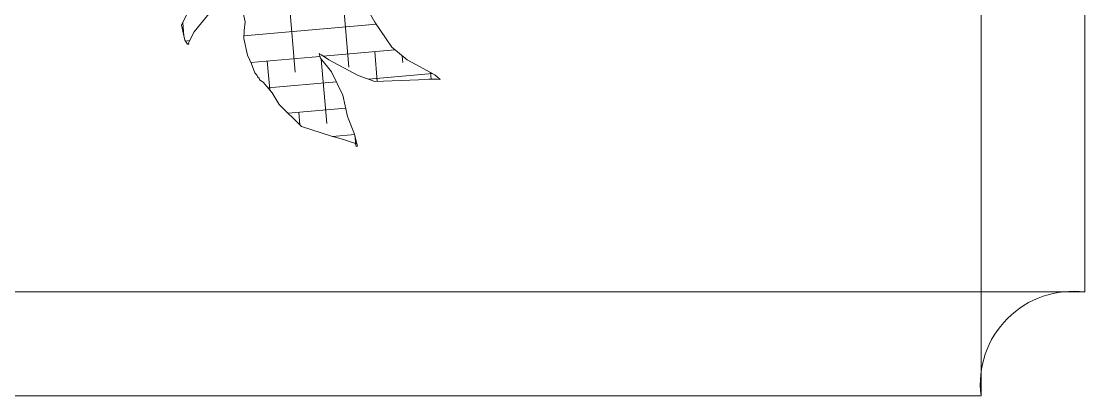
# Model space of a CAD drawing. Header units: millimetres. Extents: x 17951 to 20510, y 16877 to 18330.
# Drawn here: x 20150.74 to 20189.19, y 17790.55 to 17804.09 of the extents above; entities that cross this region are included whole.
import ezdxf

# ---------------------------------------------------------------- set-up
doc = ezdxf.new("R2010")
doc.units = ezdxf.units.MM
doc.layers.add('A-FURN', color=2, linetype='Continuous', lineweight=18)

msp = doc.modelspace()

# ---------------------------------------------------------------- linework, layer by layer
at = {"layer": 'A-FURN'}
for p, q in [((20185.445, 17790.554), (20185.445, 17850.554)), ((20189.195, 17794.304), (20189.195, 17846.804)), ((20156.53, 17803.953), (20156.86, 17804.611)), ((20158.837, 17804.069), (20158.727, 17804.566)), ((20160.432, 17804.685), (20160.645, 17802.257)), ((20162.375, 17804.855), (20162.587, 17802.427)), ((20163.153, 17804.725), (20163.526, 17804.065)), ((20157.632, 17804.498), (20156.992, 17803.708)), ((20156.65, 17803.411), (20156.53, 17803.953)), ((20156.574, 17804.04), (20156.615, 17803.57)), ((20158.788, 17803.474), (20158.792, 17803.759)), ((20163.582, 17803.982), (20158.789, 17803.562)), ((20158.792, 17803.759), (20158.837, 17804.069)), ((20163.526, 17804.065), (20164.135, 17803.157)), ((20156.752, 17803.26), (20156.65, 17803.411)), ((20156.825, 17803.391), (20156.673, 17803.377)), ((20156.992, 17803.708), (20156.785, 17803.315)), ((20158.921, 17802.871), (20158.788, 17803.474)), ((20156.795, 17803.269), (20156.752, 17803.26)), ((20156.785, 17803.315), (20156.795, 17803.269)), ((20164.25, 17803.061), (20161.657, 17802.835)), ((20163.516, 17802.997), (20163.61, 17801.92)), ((20164.135, 17803.157), (20164.69, 17802.696)), ((20159.059, 17802.554), (20158.921, 17802.871)), ((20161.536, 17802.824), (20159.037, 17802.605)), ((20159.631, 17802.657), (20159.723, 17801.608)), ((20161.514, 17802.924), (20161.551, 17802.759)), ((20161.592, 17802.878), (20161.514, 17802.924)), ((20161.551, 17802.759), (20161.955, 17802.264)), ((20161.583, 17802.719), (20161.786, 17800.399)), ((20161.858, 17802.7), (20161.592, 17802.878)), ((20162.913, 17802.128), (20161.858, 17802.7)), ((20164.508, 17802.847), (20164.53, 17802.597)), ((20164.69, 17802.696), (20165.692, 17802.159)), ((20159.176, 17802.233), (20159.059, 17802.554)), ((20159.267, 17802.126), (20159.176, 17802.233)), ((20161.955, 17802.264), (20162.367, 17801.423)), ((20165.612, 17802.202), (20163.289, 17801.999)), ((20165.54, 17802.241), (20165.561, 17802.002)), ((20159.277, 17802.081), (20159.267, 17802.126)), ((20159.334, 17802.031), (20159.277, 17802.081)), ((20159.347, 17801.97), (20159.334, 17802.031)), ((20159.347, 17801.97), (20159.334, 17802.031)), ((20159.334, 17802.031), (20159.347, 17801.97)), ((20159.479, 17801.889), (20159.347, 17801.97)), ((20159.813, 17801.505), (20159.479, 17801.889)), ((20162.134, 17801.898), (20159.659, 17801.681)), ((20163.526, 17801.916), (20162.913, 17802.128)), ((20165.097, 17801.98), (20163.526, 17801.916)), ((20165.478, 17802.001), (20165.097, 17801.98)), ((20165.772, 17802.003), (20165.478, 17802.001)), ((20165.692, 17802.159), (20165.89, 17801.982)), ((20165.89, 17801.982), (20165.772, 17802.003)), ((20160.064, 17801.086), (20159.813, 17801.505)), ((20162.367, 17801.423), (20162.538, 17800.655)), ((20160.875, 17800.286), (20160.064, 17801.086)), ((20162.472, 17800.948), (20160.389, 17800.766)), ((20160.772, 17800.8), (20160.812, 17800.349)), ((20162.538, 17800.655), (20162.792, 17800.016)), ((20161.949, 17799.94), (20160.875, 17800.286)), ((20162.384, 17799.815), (20161.949, 17799.94)), ((20162.796, 17799.998), (20161.991, 17799.928)), ((20162.792, 17800.016), (20162.889, 17799.579)), ((20162.802, 17799.971), (20162.832, 17799.633)), ((20162.822, 17799.675), (20162.384, 17799.815)), ((20162.846, 17799.57), (20162.822, 17799.675)), ((20162.889, 17799.579), (20162.846, 17799.57)), ((20129.195, 17794.304), (20189.195, 17794.304)), ((20132.945, 17790.554), (20185.445, 17790.554))]:
    msp.add_line(p, q, dxfattribs=at)
msp.add_arc((20188.777, 17790.971), 3.359, 82.8594, 187.1406, dxfattribs=at)

doc.saveas('drawing.dxf')
